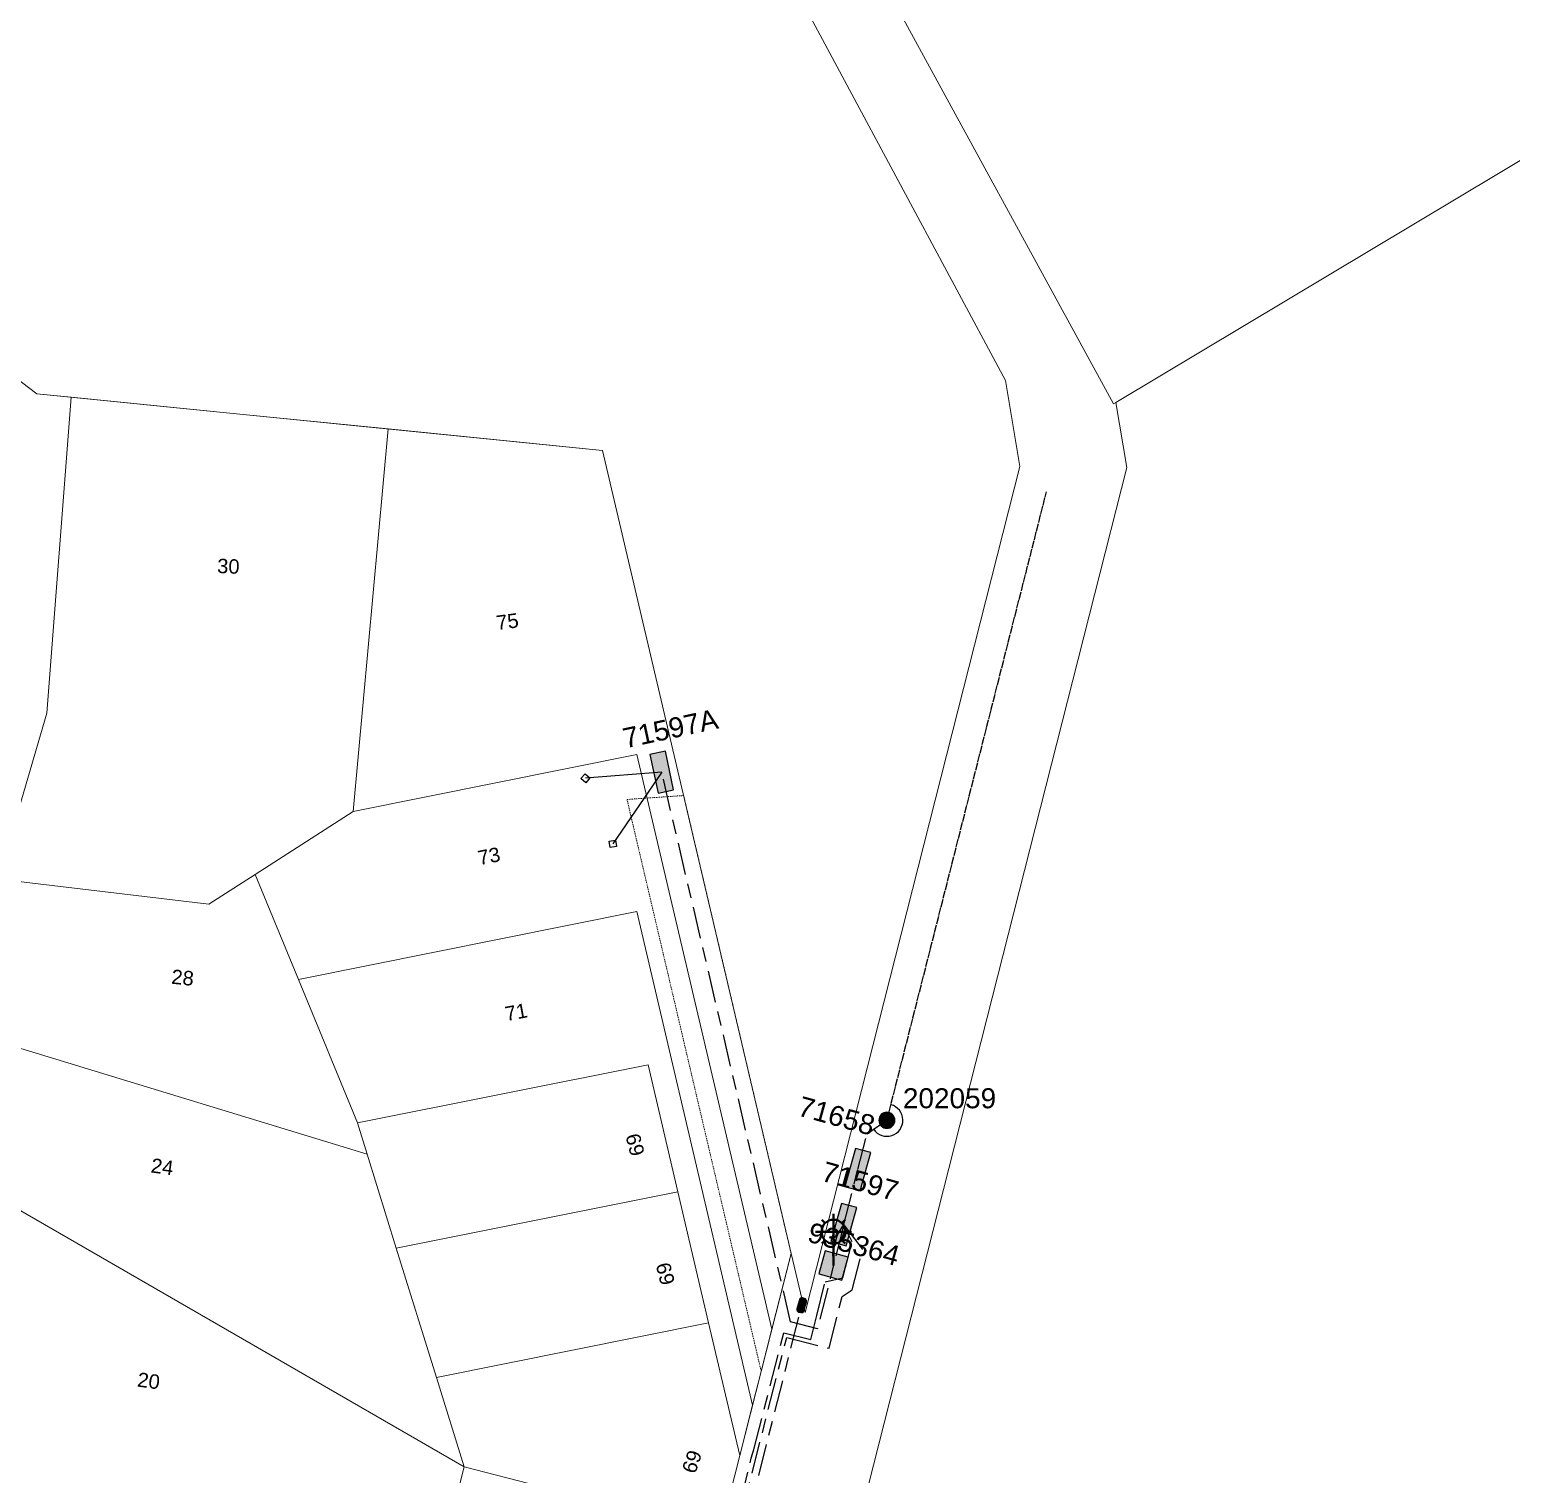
# Model space of a CAD drawing. Header units: metres. Extents: x 301080 to 303013, y 6182698 to 6183880.
# Drawn here: x 302232.2 to 302417.3, y 6183248.1 to 6183428.5 of the extents above; entities that cross this region are included whole.
import ezdxf
from ezdxf.enums import TextEntityAlignment as Align

# ---------------------------------------------------------------- set-up
doc = ezdxf.new("R2010")
doc.units = ezdxf.units.M
for name, pattern in [('Cable Exist OH', [1, 1, 0]), ('Cable Exist UG', [8.2, 4, -1.2, 1.8, -1.2]), ('HIDDEN', [0.375, 0.25, -0.125]), ('HIDDEN2', [0.1875, 0.125, -0.0625])]:
    doc.linetypes.add(name, pattern=pattern)
doc.layers.get('0').update_dxf_attribs({"color": 6})
for name, color, linetype, lineweight in [('Cadastre Land Parcels_SP_EXT', 9, 'Continuous', 5), ('Cadastre Other Property_SP_EXT', 9, 'HIDDEN', 5), ('Cadastre Roads_SP_EXT', 9, 'Continuous', 5)]:
    doc.layers.add(name, color=color, linetype=linetype, lineweight=lineweight)
for name, color, linetype in [('Equip_HV_EXT', 7, 'Continuous'), ('Equip_SP_SL_EXT', 7, 'Continuous'), ('Mains_HV_EXT', 7, 'Continuous'), ('Mains_LV_EXT', 7, 'Continuous'), ('Mains_SL_EXT', 7, 'Continuous'), ('Services_SP_EXT', 7, 'Continuous'), ('SupportsOH_SP_TR_HV_LV_SL_EXT', 7, 'Continuous'), ('SupportsUG_SP_LV_EXT', 7, 'Continuous'), ('SupportsUG_SP_LV_SL_EXT', 7, 'Continuous')]:
    doc.layers.add(name, color=color, linetype=linetype)
doc.styles.add('COLUMN_LABEL', font='arial.ttf')
doc.styles.add('iecARIAL', font='arial.ttf', dxfattribs={"height": 2})
doc.styles.add('POLE_LABEL', font='arial.ttf')
doc.styles.get("Standard").update_dxf_attribs({"font": 'arial.ttf'})

# ---------------------------------------------------------------- blocks, each defined once
blk = doc.blocks.new('COLUMN_EXT')
blk.add_hatch(color=256).paths.add_polyline_path([(-1.49, 1.48), (-1.49, -1.49), (1.48, -1.49), (1.48, 1.48)])
blk.add_lwpolyline([(-1.49, -1.49), (1.48, -1.49), (1.48, 1.48), (-1.49, 1.48)], close=True)
for tag, height, style, flags, p in [('ASSET_NUM', 2.5, 'COLUMN_LABEL', 8, (2, 2)), ('STRUCTURE_PLANT_NUMBER', 0.2, 'POLE_LABEL', 9, (1.81, 0.03)), ('STREET_CODE', 0.2, 'COLUMN_LABEL', 9, (1.81, -0.2))]:
    blk.add_attdef(tag, text='', height=height, dxfattribs=dict(style=style, flags=flags)).set_placement(p, align=Align.MIDDLE_LEFT)
at = {"flags": 9}
for tag, p in [('COLUMN_TYPE', (1.81, -0.4)), ('OWNED_BY', (1.81, -0.6)), ('STATE', (1.81, -0.8)), ('USAGE', (1.81, -1)), ('STREETNAME', (1.81, -1.6)), ('SUBURB', (1.81, -1.8)), ('LEGEND', (1.81, -1.2)), ('LOCATION', (1.81, -1.4)), ('NOTES', (1.81, -2))]:
    blk.add_attdef(tag, text='', height=0.2, dxfattribs=at).set_placement(p, align=Align.MIDDLE_LEFT)
at = {"flags": 1}
blk.add_attdef('Z', (1.81, -2.35), '', height=0.2, dxfattribs=at)
blk = doc.blocks.new('PILLAR_EXT')
blk.add_hatch(color=256).paths.add_polyline_path([(-2.475, 0.99), (-2.475, -0.99), (2.475, -0.99), (2.475, 0.99)])
blk.add_lwpolyline([(-2.475, -0.99), (2.475, -0.99), (2.475, 0.99), (-2.475, 0.99)], close=True)
at = {"style": 'iecARIAL', "flags": 8}
blk.add_attdef('ASSET_NUM', (1.5, 3.5), '', height=2.5, dxfattribs=at)
for tag, p, flags in [('OWNED_BY', (0, -0.2), 9), ('STATE', (0, -0.4), 9), ('SUPPORT_TYPE', (0, -0.6), 9), ('STREETNAME', (0, -1.8), 9), ('SUBURB', (0, -2), 1), ('USAGE', (0, -0.8), 9), ('LEGEND', (0, -1), 9), ('LOCATION', (0, -1.2), 9), ('NOTES', (0, -1.4), 9), ('PARENT', (0, -1.6), 9)]:
    blk.add_attdef(tag, p, '', height=0.2, dxfattribs=dict(flags=flags))
blk = doc.blocks.new('SL_LANTERN_EXT')
at = {"lineweight": 40}
for p, q in [((-1.46, 5.68), (-1.06, 5.28)), ((0, 1.97), (0, 6.47)), ((1.46, 5.68), (1.06, 5.28)), ((-2.25, 4.22), (2.25, 4.22)), ((-1.46, 2.76), (-1.06, 3.16)), ((0, 0), (0, 2.72)), ((1.46, 2.76), (1.06, 3.16))]:
    blk.add_line(p, q, dxfattribs=at)
blk.add_circle((0, 4.22), 1.5, dxfattribs=at)
at = {"style": 'iecARIAL', "flags": 8}
blk.add_attdef('ASSET_NUM', (1.5, 1.5), '', height=2.5, dxfattribs=at)
for tag, p, height, flags in [('OPERATING_VOLTAGE', (0.98, -1.65), 0.2, 9), ('ORIENTATION', (0.98, -1.85), 0.2, 9), ('OWNED_BY', (0.98, -2.05), 0.2, 9), ('CONSTRUCTED_VOLTAGE', (0.98, -0.65), 0.2, 9), ('CONTROL_TYPE', (0.98, -0.85), 0.2, 9), ('LANTERN_PURPOSE', (0.98, -1.05), 0.2, 9), ('LANTERN_TYPE', (0.98, -1.25), 0.2, 9), ('NO_PHASES', (0.98, -1.45), 0.2, 9), ('LNUMBER', (2.18, -3.25), 2.5, 8), ('STATE', (0.98, -2.25), 0.2, 9), ('USAGE', (0.98, -2.45), 0.2, 9), ('CEXIST', (0.98, -2.65), 0.2, 9), ('CNEW', (0.98, -2.85), 0.2, 9), ('CNUMBER', (0.98, -3.05), 0.2, 9), ('CREMOVE', (0.98, -3.25), 0.2, 9), ('CREPLACE', (0.98, -3.45), 0.2, 9), ('LKINGHEIGHT', (0.98, -3.65), 0.2, 9), ('LBRACKET', (0.98, -3.85), 0.2, 9), ('LBRACKETVOCAB', (0.98, -4.05), 0.2, 9), ('LCATEGORY', (0.98, -4.25), 0.2, 9), ('LCHARGE1', (0.98, -4.45), 0.2, 9), ('LCHARGE1PERCENT', (0.98, -4.65), 0.2, 9), ('LCHARGE2', (0.98, -4.85), 0.2, 9), ('LCHARGE2PERCENT', (0.98, -5.05), 0.2, 9), ('LCHARGE3', (0.98, -5.25), 0.2, 9), ('LCHARGE3PERCENT', (0.98, -5.45), 0.2, 9), ('LEXIST', (0.98, -5.65), 0.2, 9), ('LLAMP', (0.98, -5.85), 0.2, 9), ('LLAMPVOCAB', (0.98, -6.05), 0.2, 9), ('LMAST', (0.98, -6.25), 0.2, 9), ('LMASTVOCAB', (0.98, -6.45), 0.2, 9), ('LNEW', (0.98, -6.65), 0.2, 9), ('LANTNUMBER', (0.98, -6.85), 0.2, 9), ('LOUTREACH', (0.98, -7.25), 0.2, 9), ('LOUTREACHVOCAB', (0.98, -7.45), 0.2, 9), ('STREETNAME', (0.98, -9.25), 0.2, 9), ('SUBURB', (0.98, -9.45), 0.2, 1), ('LRATECODE', (0.98, -7.65), 0.2, 9), ('LREMOVE', (0.98, -7.85), 0.2, 9), ('LREPLACE', (0.98, -8.05), 0.2, 9), ('LTYPE', (0.98, -8.25), 0.2, 9), ('LTYPEVOCAB', (0.98, -8.45), 0.2, 9), ('LEGEND', (0.98, -8.65), 0.2, 9), ('LOCATION', (0.98, -8.85), 0.2, 9), ('NOTES', (0.98, -9.05), 0.2, 9)]:
    blk.add_attdef(tag, p, '', height=height, dxfattribs=dict(flags=flags))
blk = doc.blocks.new('CCP_EXT')
at = {"flags": 9}
for tag, p in [('STATE', (0, -1.8)), ('LIFE_SUPPORT', (0, -1.6)), ('NOTES', (0, -2))]:
    blk.add_attdef(tag, text='', height=0.2, dxfattribs=at).set_placement(p, align=Align.MIDDLE_LEFT)
blk.add_wipeout([(0, 0.57), (0.57, 0), (0, -0.57), (-0.57, 0)])
blk.add_lwpolyline([(-0.57, 0), (0, 0.57), (0.57, 0), (0, -0.57), (-0.57, 0)])
at = {"flags": 1}
blk.add_attdef('Z', (0, 0), '', height=0.2, dxfattribs=at)
at = {"flags": 9}
for tag, p in [('CCP_TYPE', (0, 0)), ('CONSTRUCTED_VOLTAGE', (0, -0.2)), ('OPERATING_VOLTAGE', (0, -0.6)), ('ORIENTATION', (0, -0.8)), ('OWNED_BY', (0, -1)), ('NO_PHASES', (0, -0.4)), ('USAGE', (0, -1.2)), ('LEGEND', (0, -1.4))]:
    blk.add_attdef(tag, text='', height=0.2, dxfattribs=at).set_placement(p, align=Align.MIDDLE_LEFT)
blk = doc.blocks.new('POLE_EXT')
blk.add_hatch(color=256).paths.add_polyline_path([(-1, 0, 1), (1, 0, 1)])
blk.add_lwpolyline([(-1, 0, 1), (1, 0, 1)], format="xyb", close=True)
for tag, height, flags, p in [('pNumber', 2.5, 8, (-17.84, 2.07)), ('OWNED_BY', 0.2, 9, (1.35, -0.4)), ('SPECIAL_USE', 0.2, 9, (1.35, -0.8)), ('STATE', 0.2, 9, (1.35, -1)), ('cLV', 0.2, 9, (1.35, -1.4)), ('hDepth', 0.2, 9, (1.35, -1.6)), ('hDia', 0.2, 9, (1.35, -1.8)), ('PARENT', 0.2, 9, (1.35, -0.6)), ('USAGE', 0.2, 9, (1.35, -1.2)), ('cHV', 0.2, 9, (1.35, -2)), ('cLinedev', 0.2, 9, (1.35, -3.4)), ('pExisting', 0.2, 9, (1.35, -3.8)), ('LBRACKET', 0.2, 9, (1.35, -2.2)), ('LExisting', 0.2, 9, (1.35, -2.4)), ('LANTNUMBER', 0.2, 9, (1.35, -2.6)), ('LOther', 0.2, 9, (1.35, -2.8)), ('LRemove', 0.2, 9, (1.35, -3)), ('LEGEND', 0.2, 9, (1.35, -3.2)), ('LOCATION', 0.2, 9, (1.35, -3.6)), ('pFooting', 0.2, 9, (1.35, -4.4)), ('pNew', 0.2, 9, (1.35, -4.6)), ('pRelocate', 0.2, 9, (1.35, -5)), ('pRemove', 0.2, 9, (1.35, -5.2)), ('pReplace', 0.2, 9, (1.35, -5.4)), ('pStay', 0.2, 9, (1.35, -5.6)), ('PFNUMBER', 0.2, 9, (1.35, -4)), ('NEWPFNUMBER', 0.2, 9, (1.35, -4.2)), ('pType', 0.2, 9, (1.35, -5.8)), ('cspan', 0.2, 9, (1.35, -6)), ('STREETNAME', 0.2, 9, (1.35, -6.2)), ('SUBURB', 0.2, 9, (1.35, -6.4)), ('OPERATED_BY', 0.2, 9, (1.36, -7.01)), ('NOTES', 0.2, 9, (1.35, -6.6)), ('MAINTAINED_BY', 0.2, 9, (1.36, -6.81))]:
    blk.add_attdef(tag, text='', height=height, dxfattribs=dict(flags=flags)).set_placement(p, align=Align.MIDDLE_LEFT)
at = {"style": 'POLE_LABEL'}
for tag, height, flags, p in [('ASSET_NUM', 2.5, 8, (2, 2)), ('STRUCTURE_PLANT_NUMBER', 0.2, 9, (1.35, 0.03)), ('STREET_CODE', 0.2, 9, (1.35, -0.2))]:
    blk.add_attdef(tag, text='', height=height, dxfattribs=dict(at, flags=flags)).set_placement(p, align=Align.MIDDLE_LEFT)
at = {"flags": 1}
blk.add_attdef('Z', (1.35, -7.33), '', height=0.2, dxfattribs=at)
blk = doc.blocks.new('HV_STJ_EXT')
h = blk.add_hatch(color=256)
edge = h.paths.add_edge_path()
edge.add_ellipse((-0.59, 0.13), major_axis=(0.226, 0.226), ratio=1, start_angle=45, end_angle=135)
edge.add_line((-0.91, 0.13), (-0.91, -0.13))
edge.add_ellipse((-0.59, -0.13), major_axis=(0.226, 0.226), ratio=1, start_angle=135, end_angle=225)
edge.add_line((-0.59, -0.45), (0.59, -0.45))
edge.add_ellipse((0.59, -0.13), major_axis=(-0.226, 0.226), ratio=1, start_angle=135, end_angle=225)
edge.add_line((0.91, -0.13), (0.91, 0.13))
edge.add_ellipse((0.59, 0.13), major_axis=(-0.226, 0.226), ratio=1, start_angle=225, end_angle=315)
edge.add_line((0.59, 0.45), (-0.59, 0.45))
blk.add_lwpolyline([(-0.91, 0.13), (-0.91, -0.13, 0.414214), (-0.59, -0.45), (0.59, -0.45, 0.414214), (0.91, -0.13), (0.91, 0.13, 0.414214), (0.59, 0.45), (-0.59, 0.45, 0.414214)], format="xyb", close=True)
for tag, flags, p in [('ORIENTATION', 9, (1.5, 0)), ('Z', 1, (1.5, -0.8)), ('USAGE', 9, (1.5, -0.2)), ('LEGEND', 9, (1.5, -0.4)), ('NOTES', 9, (1.5, -0.6))]:
    blk.add_attdef(tag, text='', height=0.2, dxfattribs=dict(flags=flags)).set_placement(p, align=Align.MIDDLE_LEFT)

msp = doc.modelspace()

# ---------------------------------------------------------------- linework, layer by layer
at = {"layer": 'Cadastre Land Parcels_SP_EXT', "linetype": 'Continuous'}
for points in [[(302734.89, 6183601.56), (302367.91, 6183382), (302369.26, 6183373.88), (302329.54, 6183217.51)], [(302190.92, 6183415.12), (302233.12, 6183383.09), (302258.03, 6183380.57), (302303.77, 6183376.01), (302327.33, 6183275.71), (302329.07, 6183268.35), (302355.91, 6183374.01), (302355.91, 6183374.01), (302354.12, 6183384.73), (302327.3, 6183434.73), (302324.99, 6183436.55), (302239.81, 6183503.55), (302225.25, 6183527.97)]]:
    msp.add_lwpolyline(points, dxfattribs=at)
for points in [[(302213.81, 6183286.38), (302219.26, 6183291.8), (302234.37, 6183343.2), (302237.4, 6183382.65), (302233.12, 6183383.09), (302206.18, 6183403.54), (302209.08, 6183369.71), (302210.43, 6183354.02), (302210.96, 6183347.87), (302222.71, 6183330.75), (302227.26, 6183324.14), (302220.53, 6183301.26), (302217.87, 6183292.21), (302213.26, 6183287.63), (302177.23, 6183277.24), (302177.4, 6183276), (302213.81, 6183286.38)], [(302260.39, 6183323.07), (302272.63, 6183330.93), (302277.01, 6183378.68), (302258.03, 6183380.57), (302237.4, 6183382.65), (302234.37, 6183343.2), (302219.26, 6183291.8), (302213.81, 6183286.38), (302177.4, 6183276), (302177.65, 6183274.55), (302214.36, 6183285.13), (302220.65, 6183291.38), (302229.75, 6183322.31), (302254.6, 6183319.36), (302260.39, 6183323.07)], [(302303.77, 6183376.01), (302277.01, 6183378.68), (302272.63, 6183330.93), (302308.06, 6183338.05), (302324.92, 6183266.26), (302327.33, 6183275.71), (302303.77, 6183376.01)], [(302308.06, 6183338.05), (302272.63, 6183330.93), (302260.39, 6183323.07), (302265.8, 6183309.94), (302308.05, 6183318.42), (302322.51, 6183256.79), (302323.59, 6183261), (302324.92, 6183266.26), (302308.06, 6183338.05)], [(302260.39, 6183323.07), (302254.6, 6183319.36), (302229.75, 6183322.31), (302220.65, 6183291.38), (302214.36, 6183285.13), (302177.65, 6183274.55), (302177.71, 6183274.18), (302177.92, 6183273.23), (302214.99, 6183283.91), (302222.09, 6183290.96), (302225.62, 6183302.97), (302274.37, 6183288.15), (302273.16, 6183292.05), (302265.8, 6183309.94), (302260.39, 6183323.07)], [(302308.05, 6183318.42), (302265.8, 6183309.94), (302273.16, 6183292.05), (302309.46, 6183299.29), (302313.18, 6183283.44), (302317.01, 6183267.07), (302320.9, 6183250.5), (302322.51, 6183256.79), (302308.05, 6183318.42)], [(302274.37, 6183288.15), (302225.62, 6183302.97), (302222.09, 6183290.96), (302214.99, 6183283.91), (302177.92, 6183273.23), (302178.11, 6183272.39), (302178.23, 6183271.91), (302224.06, 6183285.11), (302286.49, 6183249.08), (302283.02, 6183260.26), (302278.01, 6183276.41), (302274.37, 6183288.15)], [(302313.18, 6183283.44), (302309.46, 6183299.29), (302273.16, 6183292.05), (302278.01, 6183276.41), (302313.18, 6183283.44)], [(302224.06, 6183285.11), (302178.23, 6183271.91), (302178.58, 6183270.61), (302213.42, 6183280.62), (302219.69, 6183265.9), (302224, 6183255.8), (302227.93, 6183246.6), (302236.65, 6183244.35), (302252.11, 6183240.36), (302267.64, 6183236.37), (302282.33, 6183232.6), (302286.49, 6183249.08), (302224.06, 6183285.11)], [(302317.01, 6183267.07), (302313.18, 6183283.44), (302278.01, 6183276.41), (302283.02, 6183260.26), (302317.01, 6183267.07)], [(302320.9, 6183250.5), (302317.01, 6183267.07), (302283.02, 6183260.26), (302286.49, 6183249.08), (302318.47, 6183240.84), (302320.9, 6183250.5)], [(302318.47, 6183240.84), (302286.49, 6183249.08), (302282.33, 6183232.6), (302283.1, 6183232.38), (302298.6, 6183228.39), (302314.28, 6183224.37), (302318.47, 6183240.84)]]:
    msp.add_lwpolyline(points, close=True, dxfattribs=at)
at = {"layer": 'Cadastre Other Property_SP_EXT', "linetype": 'HIDDEN2'}
msp.add_lwpolyline([(302313.9, 6183332.91), (302306.83, 6183332.42), (302323.59, 6183261.01), (302327.33, 6183275.72), (302313.9, 6183332.91)], close=True, dxfattribs=at)
at = {"layer": 'Cadastre Roads_SP_EXT', "linetype": 'Continuous'}
msp.add_lwpolyline([(302327.3, 6183434.73), (302354.12, 6183384.73), (302355.91, 6183374.01), (302329.07, 6183268.35), (302327.33, 6183275.71), (302323.59, 6183261), (302320.9, 6183250.5), (302318.47, 6183240.84), (302314.28, 6183224.37), (302323.01, 6183220.44), (302329.54, 6183217.51), (302369.26, 6183373.88), (302367.91, 6183382), (302367.61, 6183381.83), (302338.92, 6183434.38)], dxfattribs=at)
at = {"layer": 'Mains_HV_EXT', "linetype": 'Cable Exist UG'}
msp.add_lwpolyline([(302215.28, 6183203.33), (302268.64, 6183189.64), (302270.28, 6183196.43), (302302.23, 6183188.2), (302309.24, 6183192.35), (302328.65, 6183269.23)], dxfattribs=at)
at = {"layer": 'Mains_LV_EXT', "linetype": 'Cable Exist OH'}
msp.add_lwpolyline([(302339.29, 6183292.36), (302359.23, 6183370.83)], dxfattribs=at)
at = {"layer": 'Mains_LV_EXT', "linetype": 'Cable Exist UG'}
for points in [[(302333.92, 6183279.33), (302330.61, 6183266.33), (302327.27, 6183267.19), (302311.16, 6183335.82)], [(302335.66, 6183286.2), (302336.8, 6183290.67), (302339.29, 6183292.36)], [(302333.92, 6183279.33), (302335.66, 6183286.2)], [(302320.41, 6183240.36), (302326.78, 6183265.25), (302332.06, 6183263.89), (302333.71, 6183270.37), (302334.95, 6183271.19), (302336.25, 6183276.32), (302333.92, 6183279.33)]]:
    msp.add_lwpolyline(points, dxfattribs=at)
at = {"layer": 'Mains_LV_EXT', "linetype": 'Continuous'}
msp.add_lwpolyline([(302337.64, 6183291.24, 1.448882), (302339.79, 6183294.3)], format="xyb", dxfattribs=at)
at = {"layer": 'Mains_SL_EXT', "linetype": 'Cable Exist UG'}
for points in [[(302320.49, 6183240.46), (302320.23, 6183241.63), (302320.23, 6183241.63), (302322.35, 6183250.15), (302322.68, 6183251.24), (302322.68, 6183251.24), (302326.42, 6183265.84), (302329.77, 6183264.99), (302330.53, 6183268), (302330.53, 6183268), (302331.58, 6183272.18), (302333.78, 6183272.67), (302333.78, 6183272.67), (302334.94, 6183277.19), (302333.86, 6183279.33)], [(302333.86, 6183279.33), (302333.1, 6183278.07), (302333.1, 6183278.07), (302332.5, 6183275.75), (302332.57, 6183274.2)]]:
    msp.add_lwpolyline(points, dxfattribs=at)

# ---------------------------------------------------------------- block references
at = {"layer": 'Equip_HV_EXT', "rotation": 74.72706550027888}
msp.add_blockref('HV_STJ_EXT', (302328.65, 6183269.26), dxfattribs=at)
at = {"layer": 'Equip_SP_SL_EXT'}
msp.add_blockref('SL_LANTERN_EXT', (302332.62, 6183274.23), dxfattribs=at)
at = {"layer": 'SupportsOH_SP_TR_HV_LV_SL_EXT'}
ref = msp.add_blockref('POLE_EXT', (302339.29, 6183292.36), dxfattribs=at)
ref.add_attrib('ASSET_NUM', '202059', dxfattribs={"layer": '0', "height": 2.5, "style": 'POLE_LABEL'}).set_placement((302341.29, 6183293.11), align=Align.BOTTOM_LEFT)
at = {"layer": 'SupportsUG_SP_LV_EXT'}
ref = msp.add_blockref('PILLAR_EXT', (302311.16, 6183335.82), dxfattribs=dict(at, rotation=101.9791885532821))
ref.add_attrib('ASSET_NUM', '71597A', dxfattribs={"layer": '0', "height": 2.5, "rotation": 12.0883, "style": 'iecARIAL'}).set_placement((302312.66, 6183339.32), align=Align.BOTTOM_CENTER)
ref = msp.add_blockref('PILLAR_EXT', (302335.66, 6183286.2), dxfattribs=dict(at, rotation=254.5703817115678))
ref.add_attrib('ASSET_NUM', '71658', dxfattribs={"layer": '0', "height": 2.5, "rotation": 344.6066, "style": 'iecARIAL'}).set_placement((302337.16, 6183289.7), align=Align.BOTTOM_RIGHT)
ref = msp.add_blockref('PILLAR_EXT', (302333.92, 6183279.33), dxfattribs=dict(at, rotation=254.5703817115678))
ref.add_attrib('ASSET_NUM', '71597', dxfattribs={"layer": '0', "height": 2.5, "rotation": 344.4263, "style": 'iecARIAL'}).set_placement((302335.42, 6183282.83), align=Align.BOTTOM_CENTER)
at = {"layer": 'SupportsUG_SP_LV_SL_EXT'}
ref = msp.add_blockref('COLUMN_EXT', (302332.62, 6183274.23), dxfattribs=dict(at, rotation=254.5703816933059))
ref.add_attrib('ASSET_NUM', '935364', dxfattribs={"layer": '0', "height": 2.5, "rotation": 344.4658, "style": 'COLUMN_LABEL'}).set_placement((302334.62, 6183274.98), align=Align.BOTTOM_CENTER)

# ---------------------------------------------------------------- texts
at = {"layer": 'Cadastre Land Parcels_SP_EXT'}
for s, rotation, p in [('30', 357.6408, (302255.6, 6183360.7)), ('75', 7.3662, (302290.61, 6183353.57)), ('73', 11.1818, (302288.39, 6183324.2)), ('28', 354.3965, (302249.84, 6183309.42)), ('71', 10.5392, (302291.76, 6183304.73)), ('69', 284.3592, (302306.62, 6183290.44)), ('24', 352.2348, (302247.27, 6183285.86)), ('69', 284.3576, (302310.4, 6183274.33)), ('20', 352.4196, (302245.57, 6183259.12)), ('69', 71.6845, (302315.35, 6183248.12))]:
    msp.add_text(s, height=1.8, rotation=rotation, dxfattribs=at).set_placement(p)

# ---------------------------------------------------------------- next in the draw order: block references
at = {"layer": 'Services_SP_EXT'}
for p, rotation in [((302301.63, 6183335.07), 183.301307490835), ((302305.05, 6183326.87), 234.5083099879033)]:
    msp.add_blockref('CCP_EXT', p, dxfattribs=dict(at, rotation=rotation))

# ---------------------------------------------------------------- next in the draw order: linework, layer by layer
for points in [[(302311.16, 6183335.82), (302301.63, 6183335.07)], [(302311.16, 6183335.82), (302305.05, 6183326.87)]]:
    msp.add_lwpolyline(points, dxfattribs=at)

doc.saveas('drawing.dxf')
